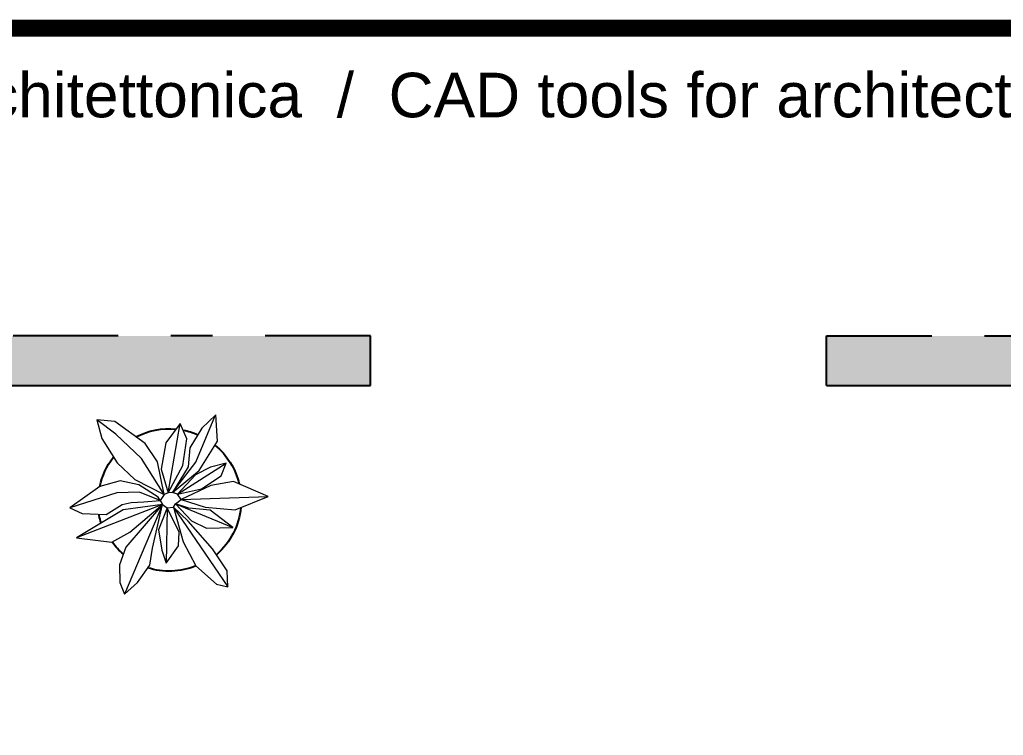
# Model space of a CAD drawing. Header units: millimetres. Extents: x 1294.6 to 1304.6, y 78.5 to 86.5.
# Drawn here: x 1298.156 to 1300.528, y 84.333 to 86.06 of the extents above; entities that cross this region are included whole.
import ezdxf

# ---------------------------------------------------------------- set-up
doc = ezdxf.new("R2010")
doc.units = ezdxf.units.MM
doc.linetypes.add('TRATTOPUNTOX2', pattern=[50.8, 25.4, -12.7, 0, -12.7])
doc.layers.add('ARREDI attrezzature - furniture', color=175, linetype='Continuous')
doc.layers.add('MURATURA sezioni - wall sections', color=7, linetype='Continuous')
doc.layers.add('MURATURA tratteggi - hatch walls', color=7, linetype='Continuous', lineweight=40, true_color=0xa8a8a8)
doc.layers.add('PIANTA - plant', color=7, linetype='Continuous', lineweight=13, true_color=0x398830)
doc.layers.add('www.archweb.com', color=2, linetype='Continuous', lineweight=5)
doc.styles.get("Standard").update_dxf_attribs({"font": 'arial.ttf'})

# ---------------------------------------------------------------- blocks, each defined once
blk = doc.blocks.new('Vaso interno1')
at = {"layer": 'ARREDI attrezzature - furniture'}
for p, q in [((0.3016, 0.1307), (0.2983, 0.1356)), ((0.3241, -0.0028), (0.3241, 0.0005))]:
    blk.add_line(p, q, dxfattribs=at)
for radius, start, end in [(0.3243, 98.3326, 131.3326), (0.3189, 47.4717, 73.4717), (0.3245, 137.2259, 149.2259), (0.3234, 17.7994, 23.7994), (0.3247, 165.5476, 202.5476), (0.3184, 346.4589, 359.4589), (0.3249, 221.5623, 264.5623), (0.3188, 283.8243, 323.8243)]:
    blk.add_arc((0.0057, 0.0002), radius, start, end, dxfattribs=at)
at = {"layer": 'PIANTA - plant'}
for p, q in [((-0.0056, 0.4329), (0.0559, 0.488)), ((0.0252, 0.3843), (0.0559, 0.488)), ((0.0559, 0.488), (0.0867, 0.4054)), ((-0.0575, 0.2725), (-0.0056, 0.4329)), ((0.0867, 0.4054), (0.0965, 0.2757)), ((-0.004, 0.2271), (0.0252, 0.3843)), ((-0.0543, 0.172), (-0.0575, 0.2725)), ((0.0965, 0.2757), (0.0754, 0.1688)), ((0.0964, 0.3059), (0.0916, 0.3075)), ((-0.2228, 0.1785), (-0.239, 0.253)), ((-0.239, 0.253), (-0.1353, 0.2206)), ((-0.0105, 0.031), (-0.239, 0.253)), ((0.0073, 0.0359), (-0.004, 0.2271)), ((0.1321, 0.2028), (0.2212, 0.2352)), ((0.1759, 0.1671), (0.3882, 0.2368)), ((0.2212, 0.2352), (0.3882, 0.2368)), ((0.3882, 0.2368), (0.3574, 0.1833)), ((-0.3281, 0.0893), (-0.3913, 0.1898)), ((-0.3913, 0.1898), (-0.3054, 0.1785)), ((-0.1936, 0.0699), (-0.3848, 0.1866)), ((-0.3054, 0.1785), (-0.2098, 0.138)), ((-0.1369, 0.0926), (-0.2228, 0.1785)), ((-0.1353, 0.2206), (-0.0478, 0.1363)), ((0.0754, 0.138), (0.1321, 0.2028)), ((0.3574, 0.1833), (0.2731, 0.1169)), ((-0.2731, 0.1663), (-0.2748, 0.1646)), ((-0.2098, 0.138), (-0.1531, 0.0731)), ((0.0073, 0.0359), (-0.0543, 0.172)), ((-0.0478, 0.1363), (-0.0105, 0.031)), ((0.0754, 0.1688), (0.0073, 0.0359)), ((0.0365, 0.0424), (0.0754, 0.138)), ((0.0916, 0.1088), (0.1759, 0.1671)), ((-0.1839, 0.031), (-0.3281, 0.0893)), ((-0.0105, 0.031), (-0.1369, 0.0926)), ((0.0381, 0.0245), (0.0916, 0.1088)), ((0.0414, 0.0035), (0.4432, 0.1088)), ((0.0414, 0.0035), (0.1985, 0.0893)), ((0.1499, 0.0942), (0.1013, 0.0634)), ((0.1872, 0.1104), (0.1499, 0.0942)), ((0.2731, 0.1169), (0.1872, 0.1104)), ((0.1985, 0.0893), (0.4432, 0.1088)), ((0.4432, 0.1088), (0.325, 0.0002)), ((-0.0283, 0.0213), (-0.1936, 0.0699)), ((-0.1531, 0.0731), (-0.0283, 0.0213)), ((0.1013, 0.0634), (0.0381, 0.0245)), ((-0.3022, -0.0144), (-0.2341, 0.0132)), ((-0.0413, 0.0018), (-0.3022, -0.0144)), ((-0.2341, 0.0132), (-0.1596, 0.0245)), ((-0.0283, 0.0213), (-0.1839, 0.031)), ((-0.1596, 0.0245), (-0.0413, 0.0018)), ((-0.0413, 0.0018), (-0.1434, -0.0419)), ((0.0381, 0.0245), (0.0365, 0.0424)), ((0.2342, -0.0111), (0.0414, 0.0035)), ((0.0414, 0.0035), (0.2877, -0.0549)), ((0.1921, -0.1294), (0.0414, 0.0035)), ((0.0414, 0.0035), (0.4173, -0.2234)), ((0.325, 0.0002), (0.2342, -0.0111)), ((-0.0413, -0.0273), (-0.367, -0.2477)), ((-0.2503, -0.0468), (-0.3022, -0.0144)), ((-0.1434, -0.0419), (-0.2503, -0.0468)), ((-0.1871, -0.0549), (-0.0413, -0.0273)), ((-0.0089, -0.029), (-0.1547, -0.2672)), ((-0.0413, -0.0273), (-0.1077, -0.1197)), ((-0.0462, -0.0792), (-0.0089, -0.029)), ((-0.0089, -0.029), (-0.0218, -0.1327)), ((-0.0089, -0.1262), (0.0073, -0.0338)), ((0.0073, -0.0338), (0.0203, -0.4714)), ((0.0073, -0.0354), (0.064, -0.1878)), ((0.0316, -0.0208), (0.1224, -0.0776)), ((0.0527, -0.1424), (0.0316, -0.0208)), ((0.0316, -0.0208), (0.1823, -0.2202)), ((-0.2795, -0.1003), (-0.1871, -0.0549)), ((-0.1191, -0.144), (-0.0462, -0.0792)), ((0.1224, -0.0776), (0.1645, -0.1618)), ((0.2877, -0.0549), (0.3574, -0.1035)), ((-0.367, -0.2477), (-0.2795, -0.1003)), ((-0.1077, -0.1197), (-0.2114, -0.2088)), ((-0.0218, -0.1327), (-0.0575, -0.1991)), ((-0.0251, -0.2915), (-0.0089, -0.1262)), ((0.2472, -0.1845), (0.1921, -0.1294)), ((0.3574, -0.1035), (0.4027, -0.1683)), ((-0.1547, -0.2672), (-0.1191, -0.144)), ((0.0916, -0.1894), (0.0527, -0.1424)), ((0.1645, -0.1618), (0.1823, -0.2202)), ((0.4027, -0.1683), (0.4173, -0.2234)), ((-0.2114, -0.2088), (-0.367, -0.2477)), ((-0.0575, -0.1991), (-0.1547, -0.2672)), ((0.064, -0.1878), (0.0819, -0.3093)), ((0.1823, -0.2202), (0.0916, -0.1894)), ((0.3379, -0.2153), (0.2472, -0.1845)), ((0.4173, -0.2234), (0.3379, -0.2153)), ((-0.0202, -0.4098), (-0.0251, -0.2915)), ((0.0819, -0.3093), (0.0543, -0.4308)), ((-0.0251, -0.3232), (-0.0235, -0.3232)), ((0.0203, -0.4714), (-0.0202, -0.4098)), ((0.0543, -0.4308), (0.0203, -0.4714))]:
    blk.add_line(p, q, dxfattribs=at)
blk.add_lwpolyline([(-0.0105, 0.031), (0.0073, 0.0359), (0.0381, 0.0245), (0.0414, 0.0035), (0.0316, -0.0208), (0.0074, -0.0356), (-0.0089, -0.029), (-0.0413, -0.0273), (-0.0413, 0.0018), (-0.0283, 0.0213), (-0.0105, 0.031)], dxfattribs=at)

msp = doc.modelspace()

# ---------------------------------------------------------------- hatches: boundary and pattern name
at = {"layer": 'MURATURA tratteggi - hatch walls', "ltscale": 0.02}
h = msp.add_hatch(color=256, dxfattribs=at)
h.dxf.hatch_style = 1
h.paths.add_polyline_path([(1294.9247, 85.1771), (1299.0016, 85.1771), (1299.0016, 85.2971), (1294.5747, 85.2971), (1294.5747, 84.6804), (1294.9247, 84.6804)])
h.paths.add_polyline_path([(1294.9247, 81.1863), (1294.5747, 81.1863), (1294.5747, 79.8105), (1299.1184, 79.8105), (1299.1184, 79.9305), (1294.9247, 79.9305)])
h.paths.add_polyline_path([(1294.9247, 82.8366), (1294.5747, 82.8366), (1294.5747, 82.2866), (1294.9247, 82.2866)])
h.paths.add_polyline_path([(1304.5784, 81.1863), (1304.2284, 81.1863), (1304.2284, 80.5505), (1304.2284, 79.9305), (1300.5284, 79.9305), (1300.5284, 81.1863), (1300.4284, 81.1863), (1300.4284, 79.9305), (1300.2784, 79.9305), (1300.2784, 79.8105), (1304.5784, 79.8105)])
h.paths.add_polyline_path([(1304.5784, 82.8366), (1304.2284, 82.8366), (1304.2284, 82.2866), (1304.5784, 82.2866)])
h.paths.add_polyline_path([(1304.5784, 85.2971), (1300.1016, 85.2971), (1300.1016, 85.1771), (1304.2284, 85.1771), (1304.2284, 84.6804), (1304.5784, 84.6804)])
h.paths.add_polyline_path([(1300.5284, 83.5866), (1300.4284, 83.5866), (1300.4284, 82.9866), (1298.8247, 82.9866), (1298.8247, 83.5866), (1298.7247, 83.5866), (1298.7247, 82.2866), (1298.8247, 82.2866), (1298.8247, 82.8866), (1300.4284, 82.8866), (1300.4284, 82.2866), (1300.5284, 82.2866)])

# ---------------------------------------------------------------- linework, layer by layer
at = {"layer": 'MURATURA sezioni - wall sections', "linetype": 'TRATTOPUNTOX2', "ltscale": 0.01}
for p, q in [((1299.0016, 85.2971), (1294.5747, 85.2971)), ((1300.1016, 85.2971), (1304.5784, 85.2971))]:
    msp.add_line(p, q, dxfattribs=at)
at = {"layer": 'MURATURA sezioni - wall sections', "ltscale": 0.02}
for p, q in [((1299.0016, 85.1771), (1299.0016, 85.2971)), ((1300.1016, 85.1771), (1300.1016, 85.2971)), ((1294.9247, 85.1771), (1299.0016, 85.1771)), ((1300.1016, 85.1771), (1304.2284, 85.1771))]:
    msp.add_line(p, q, dxfattribs=at)
at = {"layer": 'www.archweb.com', "color": 8, "ltscale": 0.02, "true_color": 0x787878, "const_width": 0.0408}
msp.add_lwpolyline([(1294.5747, 86.0397), (1304.5784, 86.0397)], dxfattribs=at)

# ---------------------------------------------------------------- block references
at = {"layer": 'ARREDI attrezzature - furniture', "xscale": -0.534288107097582, "yscale": 0.5342881070975819, "zscale": 0.5342881070975819, "rotation": 35.96450255015569}
msp.add_blockref('Vaso interno1', (1298.5188, 84.9014), dxfattribs=at)

# ---------------------------------------------------------------- texts
at = {"layer": 'www.archweb.com', "color": 253, "insert": (1294.5775, 85.932), "char_height": 0.1075681, "width": 8.222211, "attachment_point": 1}
msp.add_mtext('Contenitore di strumenti CAD per la progettazione architettonica  /  CAD tools for architectural design', dxfattribs=at)

doc.saveas('drawing.dxf')
